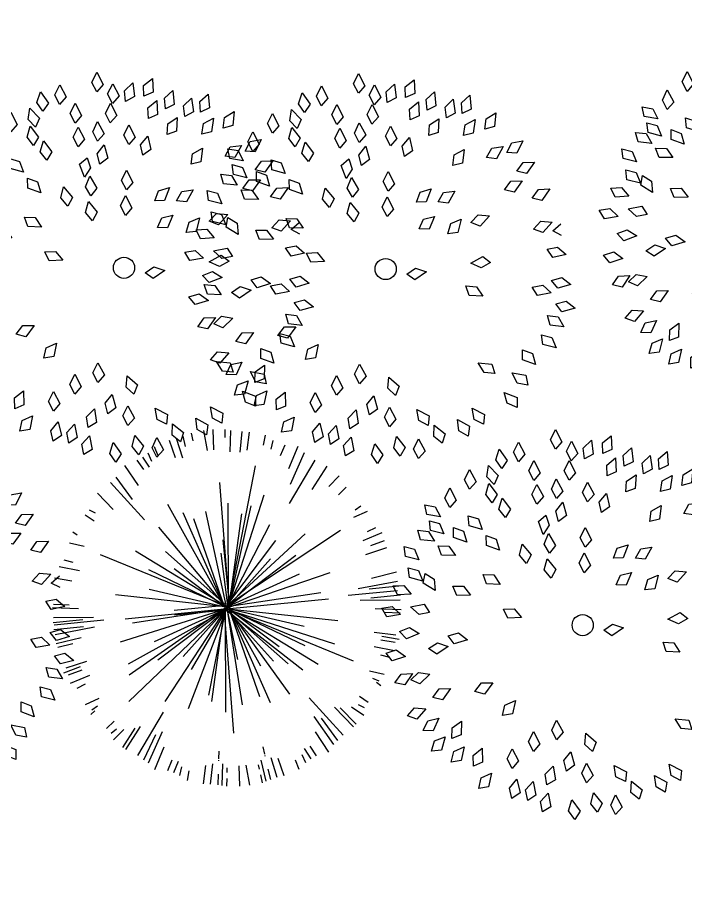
# Model space of a CAD drawing. Header units: millimetres. Extents: x -176651 to 388869, y -469666 to 486614.
# Drawn here: x 227490 to 234851, y 181442 to 191082 of the extents above; entities that cross this region are included whole.
import ezdxf

# ---------------------------------------------------------------- set-up
doc = ezdxf.new("R2010")
doc.units = ezdxf.units.MM
doc.layers.add('A- FURNITURE', color=252, linetype='Continuous', lineweight=0)
doc.layers.add('L-TREEEES', color=8, linetype='Continuous', lineweight=25)
for name, color, linetype in [('ad-Road', 8, 'Continuous'), ('ad-Road Hatch', 8, 'Continuous'), ('L-planting', 87, 'Continuous')]:
    doc.layers.add(name, color=color, linetype=linetype)

# ---------------------------------------------------------------- blocks, each defined once
blk = doc.blocks.new('A$C4fb60e89')
at = {"layer": 'ad-Road Hatch', "ltscale": 5, "transparency": 33554687}
h = blk.add_hatch(dxfattribs=at)
h.set_pattern_fill('AR-HBONE', color=256, scale=15)
h.set_pattern_definition([(45, (-193247.7, -428758.8), (0, 2155.2615), [4572, -1524]), (135, (-192170.1, -427681.1), (2e-13, 2155.2615), [4572, -1524])])
h.paths.add_polyline_path([(175594.5, -250241), (169177.9, -249341.1), (167473.5, -249057.1), (167473.5, -138693.9), (101313.5, -138693.9), (101313.5, -199953.9), (101307.7, -237994.6), (101040.4, -268291), (101007.7, -280967.7), (101066.4, -293683.6), (101242.5, -311127.2), (100909.9, -319343.6), (100949.1, -333937.5), (100668.7, -366959.6), (100727.3, -390982.9), (100668.7, -404585.6), (100538.2, -420418.5), (100466.5, -428758.8), (92426.2, -427265.5), (92163.5, -427209.5), (92163.5, -321453.9), (24803.5, -321453.9), (24803.5, -412960.5), (15653.5, -411028.6), (15653.5, -321452.2), (-19535.1, -321452.2), (-34427.5, -319476.7), (-65207.4, -315394.6), (-171770.1, -301268.1), (-185853.9, -298333.1), (-193247.7, -296831.5), (-193244, -292907.6), (-191913.8, -285219.4), (-191838.8, -284678.8), (-183397.4, -286393.2), (-169722.9, -289242.8), (-53141.2, -304697.5), (-18730.1, -309262.2), (15653.3, -309262.2), (15653.5, 703.4), (24803.5, 1114.6), (24803.5, -129543.9), (92163.5, -129543.9), (92163.5, 15133.3), (101313.5, 17712.8), (101313.5, -129543.9), (167473.5, -129543.9), (167473.5, 35551.6), (175738, 37855), (175848.8, 28595.3), (175835.8, 25947.4), (175777.1, 14040.5), (175855.3, 2315.8), (175659.7, -18036.1), (175731.4, -34038.6), (175718.4, -46839.2), (175672.7, -63402.4), (175816.2, -82071.9), (175542.3, -106356), (175490.2, -124640.8), (175574.9, -145018.8), (175731.4, -168892), (175796.6, -181268.8), (175796.6, -192667.4), (175744.5, -208200.3), (175829.2, -223276.8), (175887.9, -234871.1)])
h.paths.add_polyline_path([(24803.5, -309263.9), (92163.5, -309263.9), (92163.5, -138693.9), (24803.5, -138693.9)], flags=16)
blk = doc.blocks.new('A$C42151470')
at = {"layer": 'L-planting', "color": 76}
for p, q in [((4.086, 8.032), (3.996, 8.672)), ((4.235, 8.672), (4.325, 7.677)), ((4.359, 8.692), (4.359, 7.946)), ((4.466, 8.653), (4.466, 7.409)), ((4.466, 8.653), (4.466, 7.409)), ((4.581, 8.714), (4.581, 7.967)), ((4.705, 8.693), (4.615, 7.698)), ((4.854, 8.053), (4.943, 8.693)), ((5.033, 8.658), (4.979, 8.273)), ((5.686, 8.571), (5.566, 8.145)), ((2.986, 8.408), (3.135, 7.91)), ((3.195, 8.443), (3.284, 8.088)), ((3.374, 8.479), (3.493, 7.946)), ((5.566, 8.5), (5.447, 7.967)), ((5.745, 8.465), (5.656, 8.109)), ((5.954, 8.429), (5.805, 7.932)), ((2.92, 8.05), (2.836, 8.266)), ((6.019, 8.072), (6.103, 8.287)), ((6.521, 8.109), (6.402, 7.754)), ((2.269, 7.946), (2.354, 7.8)), ((2.418, 8.088), (2.538, 7.733)), ((6.671, 7.967), (6.586, 7.821)), ((6.79, 8.003), (6.701, 7.896)), ((1.702, 7.199), (1.463, 7.484)), ((1.762, 7.626), (1.933, 7.421)), ((7.178, 7.647), (7.006, 7.443)), ((7.298, 7.541), (7.208, 7.398)), ((7.238, 7.221), (7.477, 7.505)), ((2.824, 7.378), (4.406, 4.392)), ((6.108, 7.378), (4.525, 4.392)), ((7.686, 7.292), (7.238, 6.936)), ((1.194, 7.199), (1.732, 6.773)), ((7.746, 7.221), (7.208, 6.794)), ((1.015, 6.915), (2.03, 6.169)), ((4.496, 4.428), (4.496, 6.916)), ((4.525, 4.392), (5.63, 6.952)), ((7.925, 6.936), (6.91, 6.19)), ((8.044, 6.794), (7.447, 6.439)), ((0.806, 6.666), (1.553, 6.24)), ((0.806, 6.666), (1.553, 6.24)), ((4.436, 4.428), (4.316, 6.738)), ((8.134, 6.688), (7.387, 6.261)), ((0.627, 6.524), (1.164, 6.24)), ((2.824, 6.49), (4.406, 4.392)), ((6.108, 6.49), (4.525, 4.392)), ((8.313, 6.545), (7.775, 6.261)), ((0.567, 6.204), (0.82, 6.067)), ((4.436, 4.392), (3.331, 6.205)), ((3.809, 6.241), (4.436, 4.392)), ((4.496, 4.392), (5.6, 6.205)), ((8.373, 6.225), (8.12, 6.089)), ((0.418, 5.92), (0.627, 5.849)), ((8.432, 6.083), (8.164, 5.941)), ((8.522, 5.941), (8.313, 5.87)), ((0.269, 5.742), (0.508, 5.671)), ((4.376, 4.392), (2.913, 5.743)), ((4.44, 4.357), (6.769, 5.708)), ((4.555, 4.392), (6.018, 5.743)), ((8.671, 5.763), (8.432, 5.692)), ((4.376, 4.428), (1.749, 5.565)), ((3.361, 5.565), (4.436, 4.392)), ((5.57, 5.565), (4.496, 4.392)), ((0.149, 5.351), (0.597, 5.244)), ((4.436, 4.392), (1.002, 5.423)), ((5.915, 5.385), (4.555, 4.392)), ((8.791, 5.372), (8.343, 5.266)), ((0.119, 5.173), (0.627, 5.068)), ((1.988, 5.21), (4.376, 4.428)), ((4.555, 4.428), (5.998, 5.053)), ((8.82, 5.195), (8.313, 5.089)), ((0.06, 4.889), (0.597, 4.818)), ((2.167, 4.961), (4.376, 4.428)), ((6.765, 4.961), (4.555, 4.428)), ((8.014, 4.91), (8.208, 4.935)), ((8.238, 4.939), (8.258, 4.941)), ((8.88, 4.91), (8.343, 4.839)), ((8.586, 4.983), (8.85, 5.017)), ((0.228, 4.739), (0.03, 4.763)), ((1.868, 4.641), (4.436, 4.392)), ((8.452, 4.749), (8.565, 4.763)), ((8.712, 4.78), (8.91, 4.804)), ((0.505, 4.424), (0, 4.462)), ((4.376, 4.428), (1.331, 4.499)), ((2.764, 4.428), (4.555, 4.428)), ((4.41, 4.392), (3.097, 4.357)), ((4.406, 4.428), (4.406, 3.042)), ((4.41, 4.392), (6.649, 2.58)), ((4.44, 4.357), (5.784, 4.499)), ((4.47, 4.357), (6.918, 4.499)), ((4.525, 4.428), (4.525, 3.042)), ((8.435, 4.445), (8.94, 4.484)), ((0.505, 4.269), (0, 4.23)), ((4.376, 4.286), (1.749, 3.148)), ((1.988, 3.504), (4.376, 4.286)), ((4.376, 4.321), (2.913, 2.971)), ((4.436, 4.321), (3.331, 2.508)), ((3.361, 3.148), (4.436, 4.321)), ((3.809, 2.473), (4.436, 4.321)), ((4.436, 4.321), (3.869, 1.62)), ((7.063, 4.072), (4.496, 4.321)), ((4.496, 4.321), (6.598, 3.69)), ((4.496, 4.321), (5.6, 2.508)), ((5.57, 3.148), (4.496, 4.321)), ((4.496, 4.286), (4.615, 1.975)), ((4.496, 4.286), (4.496, 1.798)), ((4.525, 4.321), (5.63, 1.762)), ((5.915, 3.328), (4.555, 4.321)), ((4.555, 4.286), (7.601, 4.215)), ((6.765, 3.753), (4.555, 4.286)), ((8.435, 4.269), (8.94, 4.23)), ((8.452, 3.965), (8.565, 3.951)), ((0.228, 3.933), (0.03, 3.91)), ((0.354, 3.73), (0.09, 3.697)), ((8.014, 3.803), (8.208, 3.779)), ((8.238, 3.775), (8.258, 3.772)), ((8.88, 3.803), (8.343, 3.874)), ((8.586, 3.73), (8.85, 3.697)), ((8.712, 3.933), (8.91, 3.91)), ((0.119, 3.519), (0.627, 3.625)), ((8.82, 3.519), (8.313, 3.625)), ((0.149, 3.341), (0.597, 3.448)), ((8.791, 3.341), (8.343, 3.448)), ((0.269, 2.95), (0.508, 3.021)), ((8.671, 2.95), (8.432, 3.021)), ((0.418, 2.773), (0.627, 2.844)), ((0.508, 2.63), (0.776, 2.773)), ((8.432, 2.63), (8.164, 2.773)), ((8.522, 2.773), (8.313, 2.844)), ((0.567, 2.488), (0.82, 2.625)), ((0.67, 2.168), (1.207, 2.453)), ((1.058, 1.777), (2.073, 2.524)), ((7.925, 1.777), (6.91, 2.524)), ((8.134, 2.026), (7.387, 2.453)), ((8.313, 2.168), (7.775, 2.453)), ((8.373, 2.488), (8.12, 2.625)), ((0.938, 1.919), (1.535, 2.275)), ((8.044, 1.919), (7.447, 2.275)), ((1.297, 1.422), (1.744, 1.777)), ((7.746, 1.493), (7.208, 1.919)), ((7.686, 1.422), (7.238, 1.777)), ((1.685, 1.173), (1.774, 1.315)), ((7.298, 1.173), (7.208, 1.315)), ((7.238, 1.493), (7.477, 1.209)), ((1.804, 1.066), (1.976, 1.271)), ((4.466, 0.02), (4.466, 1.264)), ((7.178, 1.066), (7.006, 1.271)), ((2.461, 0.604), (2.58, 0.96)), ((4.278, 0.02), (4.368, 1.016)), ((4.705, 0.02), (4.615, 1.016)), ((6.521, 0.604), (6.402, 0.96)), ((6.671, 0.746), (6.586, 0.893)), ((2.192, 0.711), (2.282, 0.818)), ((3.028, 0.284), (3.178, 0.782)), ((4.129, 0.66), (4.039, 0.02)), ((4.402, 0), (4.402, 0.746)), ((4.581, 0), (4.581, 0.746)), ((4.854, 0.66), (4.943, 0.02)), ((5.566, 0.213), (5.447, 0.746)), ((5.954, 0.284), (5.805, 0.782)), ((6.79, 0.711), (6.701, 0.818)), ((2.963, 0.642), (2.879, 0.427)), ((3.297, 0.142), (3.416, 0.569)), ((3.95, 0.056), (4.003, 0.44)), ((5.033, 0.056), (4.979, 0.44)), ((5.686, 0.142), (5.566, 0.569)), ((5.745, 0.249), (5.656, 0.604)), ((6.019, 0.642), (6.103, 0.427))]:
    blk.add_line(p, q, dxfattribs=at)
at = {"layer": 'L-planting', "color": 3}
for p, q in [((4.47, 4.357), (3.843, 7.023)), ((4.496, 4.392), (5.063, 7.094)), ((5.123, 6.241), (4.496, 4.392)), ((4.47, 4.286), (6.202, 6.099)), ((4.47, 4.357), (2.499, 5.636)), ((6.944, 5.21), (4.555, 4.428)), ((4.44, 4.357), (2.022, 4.072)), ((2.167, 3.753), (4.376, 4.286)), ((4.47, 4.357), (2.29, 2.864)), ((2.824, 1.335), (4.406, 4.321)), ((2.824, 2.224), (4.406, 4.321)), ((4.47, 4.357), (6.888, 3.148)), ((4.47, 4.357), (6.56, 1.691)), ((4.47, 4.321), (5.903, 1.762)), ((4.496, 4.321), (5.063, 1.62)), ((5.123, 2.473), (4.496, 4.321))]:
    blk.add_line(p, q, dxfattribs=at)
blk = doc.blocks.new('EHTYH')
at = {"layer": 'L-TREEEES', "color": 96, "ltscale": 1.622888}
for p, q in [((212984.22, 1928353.956, 129.914), (212984.385, 1928354.145, 129.914)), ((212984.385, 1928354.145, 129.914), (212984.451, 1928353.848, 129.914)), ((212984.269, 1928353.726, 129.914), (212984.22, 1928353.956, 129.914)), ((212984.451, 1928353.848, 129.914), (212984.269, 1928353.726, 129.914)), ((212984.489, 1928353.62, 129.914), (212984.655, 1928353.808, 129.914)), ((212984.655, 1928353.808, 129.914), (212984.719, 1928353.51, 129.914)), ((212984.536, 1928353.389, 129.914), (212984.489, 1928353.62, 129.914)), ((212984.829, 1928353.358, 129.914), (212984.865, 1928353.591, 129.914)), ((212984.865, 1928353.591, 129.914), (212985.086, 1928353.709, 129.914)), ((212985.086, 1928353.709, 129.914), (212985.042, 1928353.407, 129.914)), ((212985.248, 1928353.361, 129.914), (212985.303, 1928353.591, 129.914)), ((212985.303, 1928353.591, 129.914), (212985.532, 1928353.691, 129.914)), ((212985.532, 1928353.691, 129.914), (212985.464, 1928353.393, 129.914)), ((212984.332, 1928353.219, 129.914), (212984.498, 1928353.406, 129.914)), ((212984.498, 1928353.406, 129.914), (212984.561, 1928353.108, 129.914)), ((212984.719, 1928353.51, 129.914), (212984.536, 1928353.389, 129.914)), ((212985.042, 1928353.407, 129.914), (212984.829, 1928353.358, 129.914)), ((212985.464, 1928353.393, 129.914), (212985.248, 1928353.361, 129.914)), ((212984.378, 1928352.988, 129.914), (212984.332, 1928353.219, 129.914)), ((212985.266, 1928353.088, 129.914), (212985.493, 1928353.194, 129.914)), ((212985.493, 1928353.194, 129.914), (212985.432, 1928352.895, 129.914)), ((212985.632, 1928352.966, 129.914), (212985.673, 1928353.198, 129.914)), ((212985.673, 1928353.198, 129.914), (212985.896, 1928353.312, 129.914)), ((212985.896, 1928353.312, 129.914), (212985.846, 1928353.012, 129.914)), ((212983.952, 1928352.902, 129.914), (212984.115, 1928353.092, 129.914)), ((212984.115, 1928353.092, 129.914), (212984.184, 1928352.795, 129.914)), ((212984.561, 1928353.108, 129.914), (212984.378, 1928352.988, 129.914)), ((212985.217, 1928352.858, 129.914), (212985.266, 1928353.088, 129.914)), ((212985.846, 1928353.012, 129.914), (212985.632, 1928352.966, 129.914)), ((212986.031, 1928352.926, 129.914), (212986.25, 1928353.048, 129.914)), ((212984.003, 1928352.672, 129.914), (212983.952, 1928352.902, 129.914)), ((212984.184, 1928352.795, 129.914), (212984.003, 1928352.672, 129.914)), ((212984.597, 1928352.652, 129.914), (212984.762, 1928352.841, 129.914)), ((212984.762, 1928352.841, 129.914), (212984.828, 1928352.543, 129.914)), ((212985.432, 1928352.895, 129.914), (212985.217, 1928352.858, 129.914)), ((212985.998, 1928352.693, 129.914), (212986.031, 1928352.926, 129.914)), ((212984.646, 1928352.421, 129.914), (212984.597, 1928352.652, 129.914)), ((212985.521, 1928352.416, 129.914), (212985.597, 1928352.639, 129.914)), ((212985.597, 1928352.639, 129.914), (212985.835, 1928352.717, 129.914)), ((212985.835, 1928352.717, 129.914), (212985.739, 1928352.427, 129.914)), ((212986.21, 1928352.745, 129.914), (212985.998, 1928352.693, 129.914)), ((212983.919, 1928352.171, 129.914), (212983.92, 1928352.407, 129.914)), ((212983.92, 1928352.407, 129.914), (212984.12, 1928352.557, 129.914)), ((212984.12, 1928352.557, 129.914), (212984.122, 1928352.252, 129.914)), ((212984.828, 1928352.543, 129.914), (212984.646, 1928352.421, 129.914)), ((212984.891, 1928352.349, 129.914), (212985.097, 1928352.491, 129.914)), ((212985.097, 1928352.491, 129.914), (212985.087, 1928352.186, 129.914)), ((212985.739, 1928352.427, 129.914), (212985.521, 1928352.416, 129.914)), ((212984.122, 1928352.252, 129.914), (212983.919, 1928352.171, 129.914)), ((212984.881, 1928352.113, 129.914), (212984.891, 1928352.349, 129.914)), ((212985.087, 1928352.186, 129.914), (212984.881, 1928352.113, 129.914)), ((212984.284, 1928351.702, 129.914), (212984.448, 1928351.891, 129.914)), ((212984.448, 1928351.891, 129.914), (212984.514, 1928351.593, 129.914)), ((212985.856, 1928351.641, 129.914), (212985.949, 1928351.858, 129.914)), ((212985.949, 1928351.858, 129.914), (212986.192, 1928351.917, 129.914)), ((212984.333, 1928351.471, 129.914), (212984.284, 1928351.702, 129.914)), ((212986.075, 1928351.636, 129.914), (212985.856, 1928351.641, 129.914)), ((212983.336, 1928351.229, 129.914), (212983.458, 1928351.447, 129.914)), ((212983.458, 1928351.447, 129.914), (212983.584, 1928351.169, 129.914)), ((212984.514, 1928351.593, 129.914), (212984.333, 1928351.471, 129.914)), ((212983.431, 1928351.013, 129.914), (212983.336, 1928351.229, 129.914)), ((212984.115, 1928351.166, 129.914), (212984.279, 1928351.354, 129.914)), ((212984.279, 1928351.354, 129.914), (212984.345, 1928351.057, 129.914)), ((212984.872, 1928351.073, 129.914), (212985.01, 1928351.264, 129.914)), ((212985.01, 1928351.264, 129.914), (212985.26, 1928351.27, 129.914)), ((212985.26, 1928351.27, 129.914), (212985.084, 1928351.021, 129.914)), ((212983.584, 1928351.169, 129.914), (212983.431, 1928351.013, 129.914)), ((212984.164, 1928350.935, 129.914), (212984.115, 1928351.166, 129.914)), ((212984.345, 1928351.057, 129.914), (212984.164, 1928350.935, 129.914)), ((212985.084, 1928351.021, 129.914), (212984.872, 1928351.073, 129.914)), ((212985.34, 1928350.951, 129.914), (212985.507, 1928351.118, 129.914)), ((212985.507, 1928351.118, 129.914), (212985.755, 1928351.084, 129.914)), ((212985.755, 1928351.084, 129.914), (212985.542, 1928350.866, 129.914)), ((212985.542, 1928350.866, 129.914), (212985.34, 1928350.951, 129.914)), ((212984.778, 1928350.49, 129.914), (212984.926, 1928350.674, 129.914)), ((212984.926, 1928350.674, 129.914), (212985.176, 1928350.666, 129.914)), ((212985.176, 1928350.666, 129.914), (212984.988, 1928350.427, 129.914)), ((212984.988, 1928350.427, 129.914), (212984.778, 1928350.49, 129.914)), ((212985.36, 1928350.218, 129.914), (212985.479, 1928350.422, 129.914)), ((212985.479, 1928350.422, 129.914), (212985.728, 1928350.451, 129.914)), ((212985.728, 1928350.451, 129.914), (212985.577, 1928350.186, 129.914)), ((212984.25, 1928349.598, 129.914), (212984.474, 1928349.673, 129.914)), ((212984.392, 1928349.432, 129.914), (212984.25, 1928349.598, 129.914)), ((212984.681, 1928349.532, 129.914), (212984.392, 1928349.432, 129.914)), ((212984.474, 1928349.673, 129.914), (212984.681, 1928349.532, 129.914)), ((212985.68, 1928349.46, 129.914), (212985.975, 1928349.536, 129.914)), ((212985.975, 1928349.536, 129.914), (212986.103, 1928349.359, 129.914)), ((212985.874, 1928349.303, 129.914), (212985.68, 1928349.46, 129.914)), ((212986.103, 1928349.359, 129.914), (212985.874, 1928349.303, 129.914)), ((212985.453, 1928348.786, 129.914), (212985.443, 1928349.005, 129.914)), ((212985.443, 1928349.005, 129.914), (212985.665, 1928348.927, 129.914)), ((212985.665, 1928348.927, 129.914), (212985.742, 1928348.689, 129.914)), ((212985.742, 1928348.689, 129.914), (212985.453, 1928348.786, 129.914)), ((212981.606, 1928348.369, 129.914), (212981.717, 1928348.577, 129.914)), ((212981.717, 1928348.577, 129.914), (212981.965, 1928348.617, 129.914)), ((212981.965, 1928348.617, 129.914), (212981.824, 1928348.346, 129.914)), ((212980.462, 1928348.401, 129.914), (212980.697, 1928348.487, 129.914)), ((212980.697, 1928348.487, 129.914), (212980.611, 1928348.195, 129.914)), ((212981.824, 1928348.346, 129.914), (212981.606, 1928348.369, 129.914)), ((212982.565, 1928347.771, 129.914), (212982.729, 1928347.96, 129.914)), ((212982.729, 1928347.96, 129.914), (212982.795, 1928347.662, 129.914)), ((212980.751, 1928347.692, 129.914), (212980.981, 1928347.791, 129.914)), ((212980.981, 1928347.791, 129.914), (212980.911, 1928347.494, 129.914)), ((212982.006, 1928347.659, 129.914), (212982.171, 1928347.848, 129.914)), ((212982.171, 1928347.848, 129.914), (212982.237, 1928347.55, 129.914)), ((212982.613, 1928347.54, 129.914), (212982.565, 1928347.771, 129.914)), ((212980.694, 1928347.463, 129.914), (212980.751, 1928347.692, 129.914)), ((212981.453, 1928347.419, 129.914), (212981.618, 1928347.608, 129.914)), ((212981.618, 1928347.608, 129.914), (212981.684, 1928347.311, 129.914)), ((212982.055, 1928347.428, 129.914), (212982.006, 1928347.659, 129.914)), ((212982.795, 1928347.662, 129.914), (212982.613, 1928347.54, 129.914)), ((212980.911, 1928347.494, 129.914), (212980.694, 1928347.463, 129.914)), ((212981.502, 1928347.189, 129.914), (212981.453, 1928347.419, 129.914)), ((212982.237, 1928347.55, 129.914), (212982.055, 1928347.428, 129.914)), ((212983.186, 1928347.281, 129.914), (212983.273, 1928347.515, 129.914)), ((212983.273, 1928347.515, 129.914), (212983.439, 1928347.259, 129.914)), ((212980.786, 1928347.167, 129.914), (212981.033, 1928347.207, 129.914)), ((212981.033, 1928347.207, 129.914), (212980.893, 1928346.936, 129.914)), ((212981.684, 1928347.311, 129.914), (212981.502, 1928347.189, 129.914)), ((212982.648, 1928347.055, 129.914), (212982.85, 1928347.204, 129.914)), ((212982.85, 1928347.204, 129.914), (212982.849, 1928346.899, 129.914)), ((212983.312, 1928347.081, 129.914), (212983.186, 1928347.281, 129.914)), ((212983.439, 1928347.259, 129.914), (212983.312, 1928347.081, 129.914)), ((212980.676, 1928346.958, 129.914), (212980.786, 1928347.167, 129.914)), ((212982.175, 1928346.877, 129.914), (212982.391, 1928347.002, 129.914)), ((212982.391, 1928347.002, 129.914), (212982.357, 1928346.699, 129.914)), ((212982.646, 1928346.819, 129.914), (212982.648, 1928347.055, 129.914)), ((212980.893, 1928346.936, 129.914), (212980.676, 1928346.958, 129.914)), ((212981.334, 1928346.787, 129.914), (212981.54, 1928346.93, 129.914)), ((212981.54, 1928346.93, 129.914), (212981.531, 1928346.625, 129.914)), ((212982.146, 1928346.642, 129.914), (212982.175, 1928346.877, 129.914)), ((212982.849, 1928346.899, 129.914), (212982.646, 1928346.819, 129.914)), ((212982.954, 1928346.683, 129.914), (212983.118, 1928346.872, 129.914)), ((212983.118, 1928346.872, 129.914), (212983.184, 1928346.574, 129.914)), ((212981.325, 1928346.552, 129.914), (212981.334, 1928346.787, 129.914)), ((212981.531, 1928346.625, 129.914), (212981.325, 1928346.552, 129.914)), ((212981.649, 1928346.418, 129.914), (212981.664, 1928346.653, 129.914)), ((212981.664, 1928346.653, 129.914), (212981.874, 1928346.79, 129.914)), ((212981.874, 1928346.79, 129.914), (212981.856, 1928346.486, 129.914)), ((212982.357, 1928346.699, 129.914), (212982.146, 1928346.642, 129.914)), ((212983.002, 1928346.452, 129.914), (212982.954, 1928346.683, 129.914)), ((212981.856, 1928346.486, 129.914), (212981.649, 1928346.418, 129.914)), ((212981.916, 1928346.322, 129.914), (212982.129, 1928346.454, 129.914)), ((212982.129, 1928346.454, 129.914), (212982.104, 1928346.151, 129.914)), ((212983.184, 1928346.574, 129.914), (212983.002, 1928346.452, 129.914))]:
    blk.add_line(p, q, dxfattribs=at)
at = {"layer": 'L-TREEEES', "color": 104, "ltscale": 1.622888}
for p, q in [((212982.936, 1928353.847, 129.914), (212983.076, 1928354.055, 129.914)), ((212983.076, 1928354.055, 129.914), (212983.178, 1928353.768, 129.914)), ((212983.359, 1928353.904, 129.914), (212983.523, 1928354.093, 129.914)), ((212983.523, 1928354.093, 129.914), (212983.589, 1928353.796, 129.914)), ((212982.752, 1928353.763, 129.914), (212982.9, 1928353.496, 129.914)), ((212983.013, 1928353.624, 129.914), (212982.936, 1928353.847, 129.914)), ((212983.178, 1928353.768, 129.914), (212983.013, 1928353.624, 129.914)), ((212983.407, 1928353.674, 129.914), (212983.359, 1928353.904, 129.914)), ((212983.589, 1928353.796, 129.914), (212983.407, 1928353.674, 129.914)), ((212983.579, 1928353.419, 129.914), (212983.743, 1928353.608, 129.914)), ((212983.743, 1928353.608, 129.914), (212983.809, 1928353.31, 129.914)), ((212982.9, 1928353.496, 129.914), (212982.762, 1928353.327, 129.914)), ((212983.627, 1928353.188, 129.914), (212983.579, 1928353.419, 129.914)), ((212983.809, 1928353.31, 129.914), (212983.627, 1928353.188, 129.914)), ((212982.722, 1928352.78, 129.914), (212982.853, 1928352.994, 129.914)), ((212982.853, 1928352.994, 129.914), (212982.968, 1928352.711, 129.914)), ((212983.506, 1928352.897, 129.914), (212983.671, 1928353.086, 129.914)), ((212983.671, 1928353.086, 129.914), (212983.737, 1928352.788, 129.914)), ((212982.809, 1928352.561, 129.914), (212982.722, 1928352.78, 129.914)), ((212983.555, 1928352.666, 129.914), (212983.506, 1928352.897, 129.914)), ((212983.737, 1928352.788, 129.914), (212983.555, 1928352.666, 129.914)), ((212982.968, 1928352.711, 129.914), (212982.809, 1928352.561, 129.914)), ((212983.487, 1928352.287, 129.914), (212983.683, 1928352.383, 129.914)), ((212983.683, 1928352.383, 129.914), (212983.7, 1928352.148, 129.914)), ((212983.512, 1928351.983, 129.914), (212983.487, 1928352.287, 129.914)), ((212983.7, 1928352.148, 129.914), (212983.512, 1928351.983, 129.914)), ((212982.893, 1928351.679, 129.914), (212983.013, 1928351.899, 129.914)), ((212983.013, 1928351.899, 129.914), (212983.142, 1928351.623, 129.914)), ((212983.48, 1928351.774, 129.914), (212983.632, 1928351.973, 129.914)), ((212983.632, 1928351.973, 129.914), (212983.716, 1928351.68, 129.914)), ((212982.991, 1928351.464, 129.914), (212982.893, 1928351.679, 129.914)), ((212983.142, 1928351.623, 129.914), (212982.991, 1928351.464, 129.914)), ((212983.543, 1928351.547, 129.914), (212983.48, 1928351.774, 129.914)), ((212983.716, 1928351.68, 129.914), (212983.543, 1928351.547, 129.914)), ((212982.241, 1928350.623, 129.914), (212982.471, 1928350.573, 129.914)), ((212982.278, 1928350.407, 129.914), (212982.241, 1928350.623, 129.914)), ((212982.471, 1928350.573, 129.914), (212982.577, 1928350.346, 129.914)), ((212982.577, 1928350.346, 129.914), (212982.278, 1928350.407, 129.914)), ((212979.759, 1928348.784, 129.914), (212979.58, 1928348.909, 129.914)), ((212979.832, 1928348.511, 129.914), (212979.984, 1928348.692, 129.914)), ((212979.984, 1928348.692, 129.914), (212980.234, 1928348.679, 129.914)), ((212980.234, 1928348.679, 129.914), (212980.04, 1928348.444, 129.914)), ((212980.04, 1928348.444, 129.914), (212979.832, 1928348.511, 129.914)), ((212980.393, 1928348.175, 129.914), (212980.462, 1928348.401, 129.914)), ((212979.89, 1928348.018, 129.914), (212980.01, 1928348.221, 129.914)), ((212980.01, 1928348.221, 129.914), (212980.259, 1928348.249, 129.914)), ((212980.259, 1928348.249, 129.914), (212980.106, 1928347.985, 129.914)), ((212980.611, 1928348.195, 129.914), (212980.393, 1928348.175, 129.914)), ((212980.106, 1928347.985, 129.914), (212979.89, 1928348.018, 129.914)), ((212980.245, 1928347.677, 129.914), (212980.357, 1928347.885, 129.914)), ((212980.357, 1928347.885, 129.914), (212980.604, 1928347.923, 129.914)), ((212980.604, 1928347.923, 129.914), (212980.462, 1928347.653, 129.914)), ((212980.462, 1928347.653, 129.914), (212980.245, 1928347.677, 129.914))]:
    blk.add_line(p, q, dxfattribs=at)
at = {"layer": 'L-TREEEES', "color": 70, "ltscale": 1.622888}
for p, q in [((212982.161, 1928353.603, 129.914), (212982.325, 1928353.792, 129.914)), ((212982.325, 1928353.792, 129.914), (212982.391, 1928353.494, 129.914)), ((212982.649, 1928353.534, 129.914), (212982.752, 1928353.763, 129.914)), ((212982.209, 1928353.372, 129.914), (212982.161, 1928353.603, 129.914)), ((212981.634, 1928353.328, 129.914), (212981.798, 1928353.517, 129.914)), ((212981.798, 1928353.517, 129.914), (212981.864, 1928353.219, 129.914)), ((212982.391, 1928353.494, 129.914), (212982.209, 1928353.372, 129.914)), ((212982.525, 1928353.167, 129.914), (212982.652, 1928353.382, 129.914)), ((212982.762, 1928353.327, 129.914), (212982.649, 1928353.534, 129.914)), ((212982.652, 1928353.382, 129.914), (212982.771, 1928353.102, 129.914)), ((212981.154, 1928353.083, 129.914), (212981.168, 1928353.301, 129.914)), ((212981.168, 1928353.301, 129.914), (212981.38, 1928353.199, 129.914)), ((212981.38, 1928353.199, 129.914), (212981.43, 1928352.954, 129.914)), ((212981.683, 1928353.097, 129.914), (212981.634, 1928353.328, 129.914)), ((212981.864, 1928353.219, 129.914), (212981.683, 1928353.097, 129.914)), ((212982.615, 1928352.949, 129.914), (212982.525, 1928353.167, 129.914)), ((212981.43, 1928352.954, 129.914), (212981.154, 1928353.083, 129.914)), ((212982.771, 1928353.102, 129.914), (212982.615, 1928352.949, 129.914)), ((212980.875, 1928352.798, 129.914), (212981.094, 1928352.71, 129.914)), ((212980.876, 1928352.579, 129.914), (212980.875, 1928352.798, 129.914)), ((212981.142, 1928352.719, 129.914), (212981.174, 1928352.935, 129.914)), ((212981.174, 1928352.935, 129.914), (212981.377, 1928352.817, 129.914)), ((212981.377, 1928352.817, 129.914), (212981.407, 1928352.568, 129.914)), ((212981.988, 1928352.598, 129.914), (212982.026, 1928352.814, 129.914)), ((212982.026, 1928352.814, 129.914), (212982.226, 1928352.689, 129.914)), ((212981.161, 1928352.469, 129.914), (212980.876, 1928352.579, 129.914)), ((212981.094, 1928352.71, 129.914), (212981.161, 1928352.469, 129.914)), ((212981.407, 1928352.568, 129.914), (212981.142, 1928352.719, 129.914)), ((212981.594, 1928352.439, 129.914), (212981.647, 1928352.651, 129.914)), ((212981.647, 1928352.651, 129.914), (212981.838, 1928352.513, 129.914)), ((212982.248, 1928352.439, 129.914), (212981.988, 1928352.598, 129.914)), ((212982.226, 1928352.689, 129.914), (212982.248, 1928352.439, 129.914)), ((212980.459, 1928352.312, 129.914), (212980.487, 1928352.529, 129.914)), ((212980.487, 1928352.529, 129.914), (212980.693, 1928352.413, 129.914)), ((212980.693, 1928352.413, 129.914), (212980.726, 1928352.165, 129.914)), ((212981.844, 1928352.263, 129.914), (212981.594, 1928352.439, 129.914)), ((212981.838, 1928352.513, 129.914), (212981.844, 1928352.263, 129.914)), ((212980.726, 1928352.165, 129.914), (212980.459, 1928352.312, 129.914)), ((212981.214, 1928352.347, 129.914), (212981.44, 1928352.279, 129.914)), ((212981.234, 1928352.129, 129.914), (212981.214, 1928352.347, 129.914)), ((212981.44, 1928352.279, 129.914), (212981.527, 1928352.044, 129.914)), ((212982.245, 1928352.079, 129.914), (212982.298, 1928352.292, 129.914)), ((212982.298, 1928352.292, 129.914), (212982.489, 1928352.153, 129.914)), ((212980.421, 1928351.84, 129.914), (212980.451, 1928352.057, 129.914)), ((212980.451, 1928352.057, 129.914), (212980.656, 1928351.939, 129.914)), ((212981.527, 1928352.044, 129.914), (212981.234, 1928352.129, 129.914)), ((212982.493, 1928351.902, 129.914), (212982.245, 1928352.079, 129.914)), ((212982.489, 1928352.153, 129.914), (212982.493, 1928351.902, 129.914)), ((212980.687, 1928351.69, 129.914), (212980.421, 1928351.84, 129.914)), ((212980.656, 1928351.939, 129.914), (212980.687, 1928351.69, 129.914)), ((212980.684, 1928351.641, 129.914), (212980.777, 1928351.839, 129.914)), ((212980.777, 1928351.839, 129.914), (212980.937, 1928351.666, 129.914)), ((212980.028, 1928351.756, 129.914), (212980.259, 1928351.707, 129.914)), ((212980.066, 1928351.54, 129.914), (212980.028, 1928351.756, 129.914)), ((212980.259, 1928351.707, 129.914), (212980.365, 1928351.48, 129.914)), ((212980.893, 1928351.42, 129.914), (212980.684, 1928351.641, 129.914)), ((212980.937, 1928351.666, 129.914), (212980.893, 1928351.42, 129.914)), ((212980.365, 1928351.48, 129.914), (212980.066, 1928351.54, 129.914)), ((212982.008, 1928351.482, 129.914), (212982.232, 1928351.409, 129.914)), ((212982.023, 1928351.264, 129.914), (212982.008, 1928351.482, 129.914)), ((212979.655, 1928351.35, 129.914), (212979.89, 1928351.325, 129.914)), ((212979.715, 1928351.14, 129.914), (212979.655, 1928351.35, 129.914)), ((212979.89, 1928351.325, 129.914), (212980.018, 1928351.11, 129.914)), ((212981.295, 1928351.405, 129.914), (212981.523, 1928351.345, 129.914)), ((212981.323, 1928351.188, 129.914), (212981.295, 1928351.405, 129.914)), ((212981.523, 1928351.345, 129.914), (212981.619, 1928351.114, 129.914)), ((212982.313, 1928351.172, 129.914), (212982.023, 1928351.264, 129.914)), ((212982.232, 1928351.409, 129.914), (212982.313, 1928351.172, 129.914)), ((212980.018, 1928351.11, 129.914), (212979.715, 1928351.14, 129.914)), ((212980.412, 1928351.002, 129.914), (212980.278, 1928351.214, 129.914)), ((212980.278, 1928351.214, 129.914), (212980.582, 1928351.192, 129.914)), ((212980.582, 1928351.192, 129.914), (212980.647, 1928350.983, 129.914)), ((212981.619, 1928351.114, 129.914), (212981.323, 1928351.188, 129.914)), ((212980.647, 1928350.983, 129.914), (212980.412, 1928351.002, 129.914)), ((212979.9, 1928350.752, 129.914), (212980.135, 1928350.776, 129.914)), ((212980.003, 1928350.559, 129.914), (212979.9, 1928350.752, 129.914)), ((212980.135, 1928350.776, 129.914), (212980.305, 1928350.593, 129.914)), ((212980.305, 1928350.593, 129.914), (212980.003, 1928350.559, 129.914)), ((212979.487, 1928350.372, 129.914), (212979.723, 1928350.38, 129.914)), ((212979.576, 1928350.172, 129.914), (212979.487, 1928350.372, 129.914)), ((212979.723, 1928350.38, 129.914), (212979.88, 1928350.185, 129.914)), ((212980.415, 1928350.22, 129.914), (212980.639, 1928350.295, 129.914)), ((212980.639, 1928350.295, 129.914), (212980.846, 1928350.155, 129.914)), ((212980.906, 1928350.375, 129.914), (212981.142, 1928350.38, 129.914)), ((212980.993, 1928350.174, 129.914), (212980.906, 1928350.375, 129.914)), ((212981.142, 1928350.38, 129.914), (212981.298, 1928350.184, 129.914)), ((212979.88, 1928350.185, 129.914), (212979.576, 1928350.172, 129.914)), ((212980.558, 1928350.054, 129.914), (212980.415, 1928350.22, 129.914)), ((212980.846, 1928350.155, 129.914), (212980.558, 1928350.054, 129.914)), ((212981.298, 1928350.184, 129.914), (212980.993, 1928350.174, 129.914)), ((212979.506, 1928349.686, 129.914), (212979.686, 1928349.838, 129.914)), ((212979.7, 1928349.584, 129.914), (212979.506, 1928349.686, 129.914)), ((212979.686, 1928349.838, 129.914), (212979.931, 1928349.783, 129.914)), ((212979.931, 1928349.783, 129.914), (212979.7, 1928349.584, 129.914)), ((212979.86, 1928349.659, 129.914), (212980.068, 1928349.772, 129.914)), ((212980.068, 1928349.772, 129.914), (212980.295, 1928349.668, 129.914)), ((212980.029, 1928349.52, 129.914), (212979.86, 1928349.659, 129.914)), ((212980.295, 1928349.668, 129.914), (212980.029, 1928349.52, 129.914)), ((212980.228, 1928349.156, 129.914), (212980.411, 1928349.304, 129.914)), ((212980.411, 1928349.304, 129.914), (212980.654, 1928349.244, 129.914)), ((212980.419, 1928349.05, 129.914), (212980.228, 1928349.156, 129.914)), ((212980.654, 1928349.244, 129.914), (212980.419, 1928349.05, 129.914)), ((212981.157, 1928349.039, 129.914), (212981.343, 1928349.184, 129.914)), ((212981.343, 1928349.184, 129.914), (212981.585, 1928349.118, 129.914)), ((212981.585, 1928349.118, 129.914), (212981.346, 1928348.929, 129.914)), ((212979.58, 1928348.909, 129.914), (212979.777, 1928349.038, 129.914)), ((212980.013, 1928348.954, 129.914), (212979.759, 1928348.784, 129.914)), ((212979.777, 1928349.038, 129.914), (212980.013, 1928348.954, 129.914)), ((212981.346, 1928348.929, 129.914), (212981.157, 1928349.039, 129.914))]:
    blk.add_line(p, q, dxfattribs=at)
at = {"layer": 'L-TREEEES', "color": 98, "ltscale": 1.622888}
for p, q in [((212986.25, 1928353.048, 129.914), (212986.21, 1928352.745, 129.914)), ((212986.403, 1928352.927, 129.914), (212986.629, 1928353.036, 129.914)), ((212986.629, 1928353.036, 129.914), (212986.572, 1928352.736, 129.914)), ((212986.357, 1928352.696, 129.914), (212986.403, 1928352.927, 129.914)), ((212986.572, 1928352.736, 129.914), (212986.357, 1928352.696, 129.914)), ((212986.261, 1928352.221, 129.914), (212986.358, 1928352.436, 129.914)), ((212986.358, 1928352.436, 129.914), (212986.602, 1928352.491, 129.914)), ((212986.602, 1928352.491, 129.914), (212986.479, 1928352.212, 129.914)), ((212986.75, 1928352.227, 129.914), (212986.836, 1928352.446, 129.914)), ((212986.836, 1928352.446, 129.914), (212987.078, 1928352.513, 129.914)), ((212987.078, 1928352.513, 129.914), (212986.968, 1928352.228, 129.914)), ((212986.479, 1928352.212, 129.914), (212986.261, 1928352.221, 129.914)), ((212986.968, 1928352.228, 129.914), (212986.75, 1928352.227, 129.914)), ((212986.192, 1928351.917, 129.914), (212986.075, 1928351.636, 129.914)), ((212986.626, 1928351.62, 129.914), (212986.792, 1928351.787, 129.914)), ((212986.827, 1928351.534, 129.914), (212986.626, 1928351.62, 129.914)), ((212986.792, 1928351.787, 129.914), (212987.04, 1928351.752, 129.914)), ((212987.04, 1928351.752, 129.914), (212986.827, 1928351.534, 129.914)), ((212987.085, 1928351.609, 129.914), (212987.242, 1928351.785, 129.914)), ((212987.242, 1928351.785, 129.914), (212987.492, 1928351.765, 129.914)), ((212987.492, 1928351.765, 129.914), (212987.291, 1928351.535, 129.914)), ((212987.291, 1928351.535, 129.914), (212987.085, 1928351.609, 129.914)), ((212987.189, 1928351.152, 129.914), (212987.371, 1928351.301, 129.914)), ((212987.371, 1928351.301, 129.914), (212987.615, 1928351.241, 129.914)), ((212987.615, 1928351.241, 129.914), (212987.38, 1928351.046, 129.914)), ((212987.38, 1928351.046, 129.914), (212987.189, 1928351.152, 129.914)), ((212986.821, 1928350.827, 129.914), (212987.006, 1928350.974, 129.914)), ((212987.006, 1928350.974, 129.914), (212987.248, 1928350.912, 129.914)), ((212987.248, 1928350.912, 129.914), (212987.012, 1928350.72, 129.914)), ((212987.012, 1928350.72, 129.914), (212986.821, 1928350.827, 129.914)), ((212987.359, 1928350.489, 129.914), (212987.54, 1928350.64, 129.914)), ((212987.552, 1928350.386, 129.914), (212987.359, 1928350.489, 129.914)), ((212987.54, 1928350.64, 129.914), (212987.784, 1928350.584, 129.914)), ((212987.784, 1928350.584, 129.914), (212987.552, 1928350.386, 129.914)), ((212985.913, 1928350.324, 129.914), (212986.113, 1928350.448, 129.914)), ((212986.089, 1928350.195, 129.914), (212985.913, 1928350.324, 129.914)), ((212986.347, 1928350.358, 129.914), (212986.089, 1928350.195, 129.914)), ((212986.113, 1928350.448, 129.914), (212986.347, 1928350.358, 129.914)), ((212985.577, 1928350.186, 129.914), (212985.36, 1928350.218, 129.914)), ((212987.211, 1928349.825, 129.914), (212987.41, 1928349.952, 129.914)), ((212987.41, 1928349.952, 129.914), (212987.645, 1928349.864, 129.914)), ((212987.389, 1928349.698, 129.914), (212987.211, 1928349.825, 129.914)), ((212987.645, 1928349.864, 129.914), (212987.389, 1928349.698, 129.914)), ((212987.605, 1928349.674, 129.914), (212987.817, 1928349.779, 129.914)), ((212987.769, 1928349.528, 129.914), (212987.605, 1928349.674, 129.914)), ((212987.383, 1928349.318, 129.914), (212987.618, 1928349.303, 129.914)), ((212987.452, 1928349.111, 129.914), (212987.383, 1928349.318, 129.914)), ((212987.618, 1928349.303, 129.914), (212987.756, 1928349.094, 129.914)), ((212987.756, 1928349.094, 129.914), (212987.452, 1928349.111, 129.914)), ((212986.846, 1928348.597, 129.914), (212987.08, 1928348.577, 129.914)), ((212986.909, 1928348.388, 129.914), (212986.846, 1928348.597, 129.914)), ((212987.08, 1928348.577, 129.914), (212987.213, 1928348.365, 129.914)), ((212987.296, 1928348.627, 129.914), (212987.532, 1928348.63, 129.914)), ((212987.38, 1928348.425, 129.914), (212987.296, 1928348.627, 129.914)), ((212987.532, 1928348.63, 129.914), (212987.685, 1928348.432, 129.914)), ((212987.213, 1928348.365, 129.914), (212986.909, 1928348.388, 129.914)), ((212987.685, 1928348.432, 129.914), (212987.38, 1928348.425, 129.914)), ((212987.253, 1928348.105, 129.914), (212987.489, 1928348.102, 129.914)), ((212987.332, 1928347.901, 129.914), (212987.253, 1928348.105, 129.914)), ((212987.489, 1928348.102, 129.914), (212987.637, 1928347.9, 129.914)), ((212987.007, 1928347.685, 129.914), (212987.009, 1928347.904, 129.914)), ((212987.009, 1928347.904, 129.914), (212987.227, 1928347.813, 129.914)), ((212987.227, 1928347.813, 129.914), (212987.289, 1928347.571, 129.914)), ((212987.637, 1928347.9, 129.914), (212987.332, 1928347.901, 129.914)), ((212987.289, 1928347.571, 129.914), (212987.007, 1928347.685, 129.914)), ((212986.74, 1928347.313, 129.914), (212986.769, 1928347.529, 129.914)), ((212986.769, 1928347.529, 129.914), (212986.974, 1928347.413, 129.914)), ((212986.974, 1928347.413, 129.914), (212987.006, 1928347.164, 129.914)), ((212985.328, 1928347.058, 129.914), (212985.257, 1928347.298, 129.914)), ((212985.257, 1928347.298, 129.914), (212985.543, 1928347.194, 129.914)), ((212985.543, 1928347.194, 129.914), (212985.549, 1928346.975, 129.914)), ((212986.222, 1928347.11, 129.914), (212986.276, 1928347.322, 129.914)), ((212986.276, 1928347.322, 129.914), (212986.466, 1928347.182, 129.914)), ((212986.466, 1928347.182, 129.914), (212986.468, 1928346.931, 129.914)), ((212987.006, 1928347.164, 129.914), (212986.74, 1928347.313, 129.914)), ((212985.549, 1928346.975, 129.914), (212985.328, 1928347.058, 129.914)), ((212986.468, 1928346.931, 129.914), (212986.222, 1928347.11, 129.914)), ((212985.972, 1928346.644, 129.914), (212985.924, 1928346.89, 129.914)), ((212985.924, 1928346.89, 129.914), (212986.2, 1928346.759, 129.914)), ((212983.662, 1928346.413, 129.914), (212983.687, 1928346.662, 129.914)), ((212983.687, 1928346.662, 129.914), (212983.913, 1928346.457, 129.914)), ((212986.184, 1928346.541, 129.914), (212985.972, 1928346.644, 129.914)), ((212986.2, 1928346.759, 129.914), (212986.184, 1928346.541, 129.914)), ((212983.835, 1928346.253, 129.914), (212983.662, 1928346.413, 129.914)), ((212983.913, 1928346.457, 129.914), (212983.835, 1928346.253, 129.914)), ((212985.641, 1928346.271, 129.914), (212985.642, 1928346.521, 129.914)), ((212985.642, 1928346.521, 129.914), (212985.886, 1928346.338, 129.914)), ((212981.895, 1928346.088, 129.914), (212981.916, 1928346.322, 129.914)), ((212983.892, 1928345.99, 129.914), (212983.965, 1928346.229, 129.914)), ((212983.965, 1928346.229, 129.914), (212984.146, 1928345.984, 129.914)), ((212984.458, 1928345.968, 129.914), (212984.493, 1928346.216, 129.914)), ((212984.493, 1928346.216, 129.914), (212984.71, 1928346.001, 129.914)), ((212984.845, 1928346.121, 129.914), (212984.87, 1928346.37, 129.914)), ((212984.87, 1928346.37, 129.914), (212985.096, 1928346.165, 129.914)), ((212985.829, 1928346.128, 129.914), (212985.641, 1928346.271, 129.914)), ((212985.886, 1928346.338, 129.914), (212985.829, 1928346.128, 129.914)), ((212982.104, 1928346.151, 129.914), (212981.895, 1928346.088, 129.914)), ((212982.457, 1928345.964, 129.914), (212982.591, 1928346.175, 129.914)), ((212982.591, 1928346.175, 129.914), (212982.701, 1928345.89, 129.914)), ((212982.971, 1928345.984, 129.914), (212983.096, 1928346.202, 129.914)), ((212983.096, 1928346.202, 129.914), (212983.218, 1928345.923, 129.914)), ((212983.388, 1928345.84, 129.914), (212983.552, 1928346.029, 129.914)), ((212983.552, 1928346.029, 129.914), (212983.618, 1928345.731, 129.914)), ((212985.018, 1928345.961, 129.914), (212984.845, 1928346.121, 129.914)), ((212985.096, 1928346.165, 129.914), (212985.018, 1928345.961, 129.914)), ((212982.539, 1928345.743, 129.914), (212982.457, 1928345.964, 129.914)), ((212982.701, 1928345.89, 129.914), (212982.539, 1928345.743, 129.914)), ((212983.064, 1928345.768, 129.914), (212982.971, 1928345.984, 129.914)), ((212983.218, 1928345.923, 129.914), (212983.064, 1928345.768, 129.914)), ((212983.437, 1928345.609, 129.914), (212983.388, 1928345.84, 129.914)), ((212984.03, 1928345.799, 129.914), (212983.892, 1928345.99, 129.914)), ((212984.146, 1928345.984, 129.914), (212984.03, 1928345.799, 129.914)), ((212984.624, 1928345.8, 129.914), (212984.458, 1928345.968, 129.914)), ((212984.71, 1928346.001, 129.914), (212984.624, 1928345.8, 129.914)), ((212983.618, 1928345.731, 129.914), (212983.437, 1928345.609, 129.914))]:
    blk.add_line(p, q, dxfattribs=at)
at = {"layer": 'L-TREEEES', "color": 96, "ltscale": 1.622888}
blk.add_circle((212983.832, 1928349.828, 129.914), 0.233, dxfattribs=at)
blk = doc.blocks.new('zw$1761')
at = {"xscale": 19.68562427023985, "yscale": 19.68562427023985, "zscale": 19.68562427023985, "rotation": 15.20137085992779}
for p in [(5910242.33, -37729255.75, -4366.66), (5909948.91, -37729273.34, -4367.56), (5910062.44, -37729273.9, -4373.27), (5909844.91, -37729426.64, -4976.63), (5910147.94, -37729428.35, -4977.26)]:
    blk.add_blockref('EHTYH', p, dxfattribs=at)
at = {"layer": 'L-TREEEES', "xscale": 17.34283274669503, "yscale": 17.34283274669503, "zscale": 17.34283274669503, "rotation": 275.6854851417668}
blk.add_blockref('A$C42151470', (2148.35, 2562.54, -602.07), dxfattribs=at)

msp = doc.modelspace()

# ---------------------------------------------------------------- block references
at = {"layer": 'ad-Road', "ltscale": 5}
msp.add_blockref('A$C4fb60e89', (191838.8, 428758.8), dxfattribs=at)

# ---------------------------------------------------------------- next in the draw order: block references
at = {"layer": 'A- FURNITURE', "color": 6, "xscale": 25.39807961885639, "yscale": 25.39807961885639, "zscale": 25.39807961885639}
msp.add_blockref('zw$1761', (173126.7, 121263.1), dxfattribs=at)

doc.saveas('drawing.dxf')
